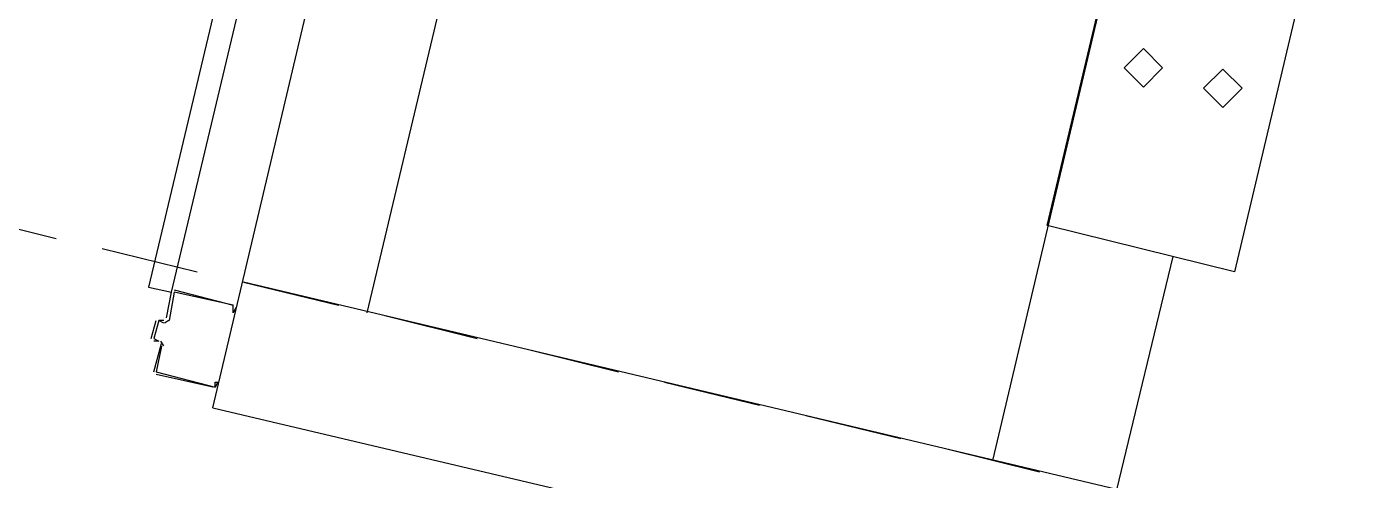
# Model space of a CAD drawing. Header units: feet. Extents: x -84 to 198, y -22 to 181.
# Drawn here: x 47.21 to 54.11, y 117.07 to 119.43 of the extents above; entities that cross this region are included whole.
import ezdxf

# ---------------------------------------------------------------- set-up
doc = ezdxf.new("R2010")
doc.units = ezdxf.units.FT
doc.layers.add('A-LINEA', color=7, linetype='CONTINUOUS')

msp = doc.modelspace()

# ---------------------------------------------------------------- linework, layer by layer
at = {"layer": 'A-LINEA'}
for p, q in [((48.1733, 117.4444), (50.4, 126.8578)), ((48.1733, 117.4444), (50.4, 126.8578)), ((51.0533, 126.6978), (48.9733, 117.9378)), ((51.0533, 126.6978), (48.9733, 117.9378)), ((52.2267, 117.1778), (54.2933, 125.9378)), ((52.2267, 117.1778), (54.2933, 125.9378)), ((46.88, 118.4444), (47.36, 118.3244)), ((46.88, 118.4444), (47.36, 118.3244)), ((47.6, 118.2711), (48.0933, 118.1511)), ((47.6, 118.2711), (48.0933, 118.1511)), ((53.16, 118.2311), (52.8667, 117.0178)), ((53.16, 118.2311), (52.8667, 117.0178)), ((47.9333, 117.9111), (47.96, 118.0444)), ((47.9333, 117.9111), (47.96, 118.0444)), ((47.9733, 118.0444), (47.9733, 118.0444)), ((47.9733, 118.0444), (47.9733, 118.0444)), ((58.2133, 115.7511), (48.3333, 118.0978)), ((48.3333, 118.0978), (48.8267, 117.9778)), ((58.2133, 115.7511), (48.3333, 118.0978)), ((48.3333, 118.0978), (48.8267, 117.9778)), ((47.8533, 117.8044), (47.88, 117.8978)), ((47.8533, 117.8044), (47.88, 117.8978)), ((47.92, 117.9111), (47.92, 117.9111)), ((47.92, 117.9111), (47.92, 117.9111)), ((47.9221, 117.885), (47.9461, 117.8998)), ((47.9221, 117.885), (47.9461, 117.8998)), ((49.0667, 117.9244), (49.5467, 117.8044)), ((49.0667, 117.9244), (49.5467, 117.8044)), ((47.8667, 117.8044), (47.8667, 117.8044)), ((47.8667, 117.8044), (47.8667, 117.8044)), ((47.8933, 117.7911), (47.8667, 117.7911)), ((47.8933, 117.7911), (47.8667, 117.7911)), ((47.8667, 117.6311), (47.9067, 117.7778)), ((47.8667, 117.6311), (47.9067, 117.7778)), ((47.8933, 117.7778), (47.8933, 117.7778)), ((47.8933, 117.7778), (47.8933, 117.7778)), ((47.9195, 117.7665), (47.9046, 117.7906)), ((47.9195, 117.7665), (47.9046, 117.7906)), ((49.8, 117.7511), (50.28, 117.6311)), ((49.8, 117.7511), (50.28, 117.6311)), ((47.88, 117.6311), (47.88, 117.6311)), ((47.88, 117.6311), (47.88, 117.6311)), ((48.1733, 117.5511), (47.88, 117.6178)), ((48.1733, 117.5511), (47.88, 117.6178)), ((50.52, 117.5778), (51.0133, 117.4578)), ((50.52, 117.5778), (51.0133, 117.4578)), ((48.1867, 117.5511), (48.1867, 117.5511)), ((48.1867, 117.5511), (48.1867, 117.5511)), ((48.1733, 117.4444), (58.0667, 115.1111)), ((48.1733, 117.4444), (58.0667, 115.1111)), ((51.2533, 117.4044), (51.7467, 117.2844)), ((51.2533, 117.4044), (51.7467, 117.2844)), ((51.9867, 117.2311), (52.4667, 117.1111)), ((51.9867, 117.2311), (52.4667, 117.1111))]:
    msp.add_line(p, q, dxfattribs=at)
for points in [[(53.8533, 124.0711), (54.8267, 123.8444), (53.48, 118.1511), (52.5067, 118.3911), (53.8533, 124.0711)], [(53.8533, 124.0711), (54.8267, 123.8444), (53.48, 118.1511), (52.5067, 118.3911), (53.8533, 124.0711)], [(47.96, 118.0444), (48.6533, 120.9644), (48.5333, 120.9911), (47.84, 118.0711), (47.96, 118.0444)], [(47.96, 118.0444), (48.6533, 120.9644), (48.5333, 120.9911), (47.84, 118.0711), (47.96, 118.0444)], [(53.1067, 119.2111), (53.0067, 119.3111), (52.9067, 119.2111), (53.0067, 119.1111), (53.1067, 119.2111)], [(53.1067, 119.2111), (53.0067, 119.3111), (52.9067, 119.2111), (53.0067, 119.1111), (53.1067, 119.2111)], [(53.52, 119.1044), (53.42, 119.2044), (53.32, 119.1044), (53.42, 119.0044), (53.52, 119.1044)], [(53.52, 119.1044), (53.42, 119.2044), (53.32, 119.1044), (53.42, 119.0044), (53.52, 119.1044)], [(48.2933, 117.9644), (48.28, 117.9378), (48.28, 117.9511), (48.28, 117.9778), (47.9733, 118.0444), (47.9467, 117.8978)], [(48.2933, 117.9644), (48.28, 117.9378), (48.28, 117.9511), (48.28, 117.9778), (47.9733, 118.0444), (47.9467, 117.8978)], [(47.9733, 118.0578), (48.28, 117.9778), (48.28, 117.9778)], [(47.9733, 118.0578), (48.28, 117.9778), (48.28, 117.9778)], [(47.92, 117.8844), (47.8933, 117.8978), (47.8667, 117.8044), (47.8933, 117.7911)], [(47.92, 117.8844), (47.8933, 117.8978), (47.8667, 117.8044), (47.8933, 117.7911)], [(47.92, 117.8978), (47.8933, 117.8978), (47.8933, 117.8978)], [(47.92, 117.8978), (47.8933, 117.8978), (47.8933, 117.8978)], [(47.9067, 117.7644), (47.88, 117.6311), (48.1867, 117.5511), (48.1867, 117.5778), (48.2, 117.5778), (48.1867, 117.5511)], [(47.9067, 117.7644), (47.88, 117.6311), (48.1867, 117.5511), (48.1867, 117.5778), (48.2, 117.5778), (48.1867, 117.5511)]]:
    msp.add_lwpolyline(points, dxfattribs=at)

doc.saveas('drawing.dxf')
